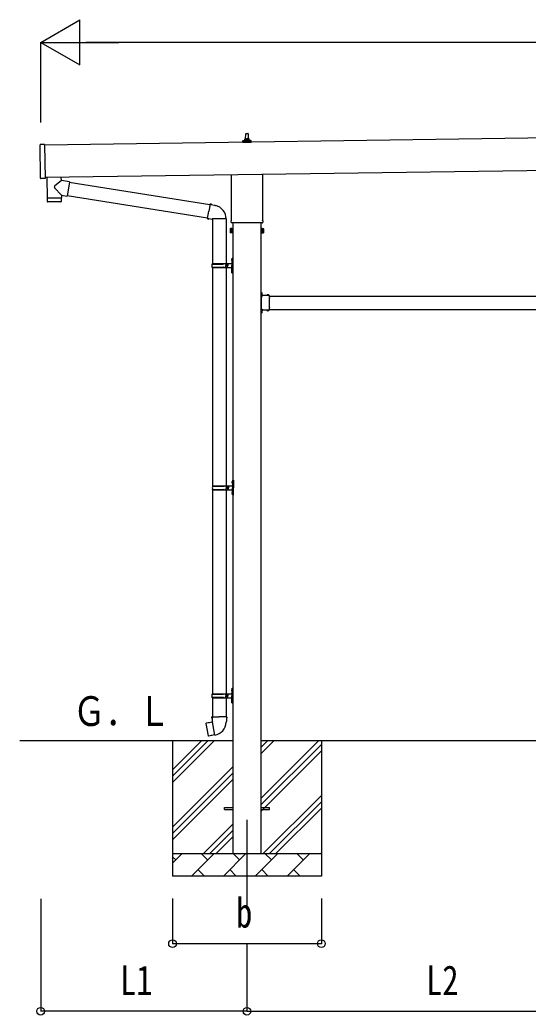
# Model space of a CAD drawing. Units: millimetres, scale not verified. Extents: x -16820 to 16820, y -11880 to 11880.
# Drawn here: x -7643 to -5390, y -6149 to -1734 of the extents above; entities that cross this region are included whole.
import ezdxf
from ezdxf.enums import TextEntityAlignment as Align

# ---------------------------------------------------------------- set-up
doc = ezdxf.new("R2010")
doc.units = ezdxf.units.MM
doc.header["$LTSCALE"] = 50
for name, color, linetype in [('0-4_YKK_12', 2, 'Continuous'), ('0-5_YKK_13', 4, 'Continuous'), ('0-6_YKK_A1', 4, 'Continuous'), ('0-7_YKK_D', 6, 'Continuous')]:
    doc.layers.add(name, color=color, linetype=linetype)
doc.styles.add('ＭＳ ゴシック', font='')
doc.styles.get('ＭＳ ゴシック').set_extended_font_data('MS Gothic')

msp = doc.modelspace()

# ---------------------------------------------------------------- linework, layer by layer
at = {"layer": '0-4_YKK_12'}
msp.add_line((-6636.42, -5282), (-6636.42, -5682), dxfattribs=at)
at = {"layer": '0-5_YKK_13'}
for p, q in [((-6642.42, -2262.74), (-6641.69, -2239.21)), ((-6640.69, -2238.24), (-6632.15, -2238.24)), ((-6631.15, -2239.21), (-6630.42, -2262.74)), ((-7551.4, -2436.25), (-7553.52, -2288.27)), ((-7533.54, -2286.98), (-7552.53, -2287.25)), ((-6654.67, -2278.24), (-6654.67, -2270.53)), ((-6618.17, -2278.24), (-6654.67, -2278.24)), ((-6654.29, -2269.74), (-6618.55, -2269.74)), ((-6653.91, -2269.55), (-6647.19, -2267.92)), ((-6646.8, -2267.74), (-6626.04, -2267.74)), ((-6646.42, -2266.95), (-6646.42, -2262.74)), ((-6645.42, -2262.74), (-6627.42, -2262.74)), ((-6626.42, -2266.95), (-6626.42, -2262.74)), ((-6618.94, -2269.55), (-6625.66, -2267.92)), ((-6618.17, -2278.24), (-6618.17, -2270.53)), ((-6704.72, -2622.23), (-6704.72, -2421.58)), ((-6568.12, -2419.62), (-6568.12, -2622.23)), ((-7459.26, -2446.66), (-7489.03, -2470.9)), ((-7459.26, -2446.66), (-7459.47, -2432.36)), ((-7423.76, -2452.4), (-7459.26, -2446.66)), ((-7423.76, -2452.4), (-7433.93, -2515.28)), ((-7424.06, -2454.22), (-6800.29, -2553.54)), ((-7458.34, -2511.33), (-7489.21, -2478.23)), ((-7458.34, -2511.33), (-7433.93, -2515.28)), ((-7458.34, -2511.33), (-7458.17, -2523.35)), ((-7433.63, -2513.45), (-6810.71, -2612.63)), ((-7522.15, -2525.26), (-7521.73, -2538.31)), ((-7461.15, -2540.39), (-7518.69, -2541.22)), ((-7517.66, -2524.2), (-7517.63, -2525.2)), ((-7462.67, -2523.41), (-7462.67, -2524.41)), ((-6799.97, -2551.72), (-6805.5, -2583.08)), ((-6799.97, -2551.72), (-6798.83, -2549.74)), ((-6798.83, -2549.74), (-6795.26, -2550.36)), ((-6795.26, -2550.36), (-6794.85, -2552.71)), ((-6780.33, -2555.53), (-6778.65, -2557.16)), ((-6778.65, -2557.16), (-6776.53, -2557.61)), ((-6811.03, -2614.45), (-6805.5, -2583.08)), ((-6811.03, -2614.45), (-6810.63, -2616.7)), ((-6811.03, -2614.45), (-6805.88, -2615.27)), ((-6810.63, -2616.7), (-6807.07, -2617.33)), ((-6807.07, -2617.33), (-6805.88, -2615.27)), ((-6805.88, -2615.27), (-6791.27, -2617.58)), ((-6791.27, -2617.58), (-6789.07, -2616.6)), ((-6728.77, -2616.99), (-6789.96, -2616.99)), ((-6788.92, -2616.99), (-6788.92, -2815.01)), ((-6728.92, -2616.99), (-6728.92, -2815.01)), ((-6706.42, -2631), (-6706.42, -2625.5)), ((-6568.48, -2634.5), (-6704.36, -2634.5)), ((-6566.42, -2625.5), (-6566.42, -2631)), ((-6710.42, -2660.5), (-6709.66, -2659.19)), ((-6710.42, -2660.5), (-6710.42, -2677.5)), ((-6710.42, -2677.5), (-6709.66, -2678.81)), ((-6703.42, -2664.09), (-6709.66, -2664.09)), ((-6703.42, -2673.91), (-6709.66, -2673.91)), ((-6703.42, -2678.81), (-6709.66, -2678.81)), ((-6700.92, -2678.2), (-6703.42, -2678.2)), ((-6571.92, -2678.2), (-6569.42, -2678.2)), ((-6569.42, -2664.09), (-6563.18, -2664.09)), ((-6569.42, -2673.91), (-6563.18, -2673.91)), ((-6569.42, -2678.81), (-6563.18, -2678.81)), ((-6562.42, -2660.5), (-6563.18, -2659.19)), ((-6562.42, -2677.5), (-6563.18, -2678.81)), ((-6562.42, -2660.5), (-6562.42, -2677.5)), ((-6791.92, -2817.01), (-6741.59, -2817.01)), ((-6790.92, -2815.01), (-6704.92, -2815.01)), ((-6790.92, -2815.01), (-6790.92, -2817.01)), ((-6731.92, -2815.01), (-6731.92, -2819.51)), ((-6731.92, -2819.51), (-6729.92, -2819.51)), ((-6729.92, -2819.51), (-6729.92, -2824.01)), ((-6729.92, -2828.51), (-6729.92, -2824.01)), ((-6723.92, -2815.01), (-6723.92, -2824.01)), ((-6723.92, -2819.51), (-6720.92, -2819.51)), ((-6723.92, -2833.01), (-6723.92, -2824.01)), ((-6720.92, -2819.51), (-6720.92, -2824.01)), ((-6720.92, -2828.51), (-6720.92, -2824.01)), ((-6705.22, -2797.86), (-6703.18, -2798.86)), ((-6703.95, -2795.86), (-6703.32, -2795.86)), ((-6703.95, -2795.86), (-6703.95, -2804.16)), ((-6703.95, -2804.16), (-6703.32, -2804.16)), ((-6703.32, -2795.86), (-6703.32, -2804.16)), ((-6703.32, -2795.86), (-6702.92, -2796.26)), ((-6703.32, -2804.16), (-6702.92, -2803.76)), ((-6703.18, -2798.86), (-6702.57, -2800.01)), ((-6702.92, -2792.01), (-6699.92, -2790.51)), ((-6702.92, -2792.01), (-6702.92, -2824.01)), ((-6702.92, -2796.26), (-6702.92, -2803.76)), ((-6702.92, -2856.01), (-6702.92, -2824.01)), ((-6699.92, -2790.51), (-6699.92, -2824.01)), ((-6699.92, -2790.51), (-6698.92, -2790.51)), ((-6699.92, -2857.51), (-6699.92, -2824.01)), ((-6698.92, -2790.51), (-6698.92, -2824.01)), ((-6698.92, -2857.51), (-6698.92, -2824.01)), ((-6791.92, -2831.01), (-6741.59, -2831.01)), ((-6790.92, -2833.01), (-6790.92, -2831.01)), ((-6790.92, -2833.01), (-6704.92, -2833.01)), ((-6788.92, -2833.01), (-6788.92, -3800.5)), ((-6731.92, -2833.01), (-6731.92, -2828.51)), ((-6731.92, -2828.51), (-6729.92, -2828.51)), ((-6728.92, -2833.01), (-6728.92, -3800.5)), ((-6723.92, -2828.51), (-6720.92, -2828.51)), ((-6705.22, -2845.86), (-6703.18, -2846.86)), ((-6703.95, -2843.86), (-6703.32, -2843.86)), ((-6703.95, -2843.86), (-6703.95, -2852.16)), ((-6703.95, -2852.16), (-6703.32, -2852.16)), ((-6703.32, -2843.86), (-6703.32, -2852.16)), ((-6703.32, -2843.86), (-6702.92, -2844.26)), ((-6703.32, -2852.16), (-6702.92, -2851.76)), ((-6703.18, -2846.86), (-6702.57, -2848.01)), ((-6702.92, -2844.26), (-6702.92, -2851.76)), ((-6702.92, -2856.01), (-6699.92, -2857.51)), ((-6699.92, -2857.51), (-6698.92, -2857.51)), ((-6572.32, -2941.5), (-6573.92, -2941.5)), ((-6573.92, -2946), (-6572.32, -2946)), ((-6572.32, -2947), (-6573.92, -2947)), ((-6568.22, -2949), (-6573.92, -2949)), ((-6572.32, -2951), (-6573.92, -2951)), ((-6573.92, -2952), (-6572.32, -2952)), ((-6572.32, -2958.46), (-6572.32, -2941.5)), ((-6572.32, -2944.97), (-6572.32, -2953.04)), ((-6572.32, -2947.87), (-6569.66, -2946.55)), ((-6572.32, -2950.13), (-6569.66, -2951.45)), ((-6535.92, -2956.9), (-6572.32, -2956.9)), ((-6571.46, -2944.27), (-6571.62, -2944.27)), ((-6571.46, -2953.74), (-6571.62, -2953.74)), ((-6548.66, -2956.04), (-6548.66, -2956.2)), ((-6539.89, -2956.9), (-6547.96, -2956.9)), ((-6545.05, -2956.9), (-6546.37, -2954.24)), ((-6542.8, -2956.9), (-6541.47, -2954.24)), ((-6539.19, -2956.04), (-6539.19, -2956.2)), ((-6535.92, -2967.29), (-6535.92, -2956.9)), ((-6571.92, -2958.5), (-6568.92, -2958.5)), ((-6571.92, -2967.29), (-6571.92, -2960.5)), ((-6571.92, -3009.29), (-6571.92, -2968.71)), ((-6535.92, -3009.29), (-6535.92, -2968.71)), ((-6572.32, -3027), (-6573.92, -3027)), ((-6572.32, -3031), (-6573.92, -3031)), ((-6572.32, -3036.5), (-6573.92, -3036.5)), ((-6572.32, -3036.5), (-6572.32, -3019.54)), ((-6535.92, -3021.1), (-6572.32, -3021.1)), ((-6572.32, -3024.97), (-6572.32, -3033.04)), ((-6572.32, -3027.87), (-6569.66, -3026.55)), ((-6572.32, -3030.13), (-6569.66, -3031.45)), ((-6571.92, -3017.5), (-6571.92, -3010.71)), ((-6568.92, -3019.5), (-6571.92, -3019.5)), ((-6571.46, -3024.27), (-6571.62, -3024.27)), ((-6571.46, -3033.74), (-6571.62, -3033.74)), ((-6548.66, -3021.96), (-6548.66, -3021.8)), ((-6539.89, -3021.1), (-6547.96, -3021.1)), ((-6545.05, -3021.1), (-6546.37, -3023.76)), ((-6542.8, -3021.1), (-6541.47, -3023.76)), ((-6539.19, -3021.96), (-6539.19, -3021.8)), ((-6535.92, -3021.1), (-6535.92, -3010.71)), ((-6702.72, -3783.35), (-6700.68, -3784.35)), ((-6701.45, -3781.35), (-6700.82, -3781.35)), ((-6701.45, -3781.35), (-6701.45, -3789.65)), ((-6701.45, -3789.65), (-6700.82, -3789.65)), ((-6700.82, -3781.35), (-6700.82, -3789.65)), ((-6700.82, -3781.35), (-6700.42, -3781.75)), ((-6700.82, -3789.65), (-6700.42, -3789.25)), ((-6700.68, -3784.35), (-6700.07, -3785.5)), ((-6700.42, -3777.5), (-6697.42, -3776)), ((-6700.42, -3777.5), (-6700.42, -3809.5)), ((-6700.42, -3781.75), (-6700.42, -3789.25)), ((-6697.42, -3776), (-6697.42, -3809.5)), ((-6697.42, -3776), (-6696.42, -3776)), ((-6696.42, -3776), (-6696.42, -3809.5)), ((-6789.42, -3802.5), (-6739.09, -3802.5)), ((-6789.42, -3816.5), (-6739.09, -3816.5)), ((-6788.92, -3818.49), (-6788.92, -4723)), ((-6788.42, -3800.5), (-6702.42, -3800.5)), ((-6788.42, -3800.5), (-6788.42, -3802.5)), ((-6788.42, -3818.5), (-6788.42, -3816.5)), ((-6788.42, -3818.5), (-6702.42, -3818.5)), ((-6729.42, -3800.5), (-6729.42, -3805)), ((-6729.42, -3805), (-6727.42, -3805)), ((-6729.42, -3818.5), (-6729.42, -3814)), ((-6729.42, -3814), (-6727.42, -3814)), ((-6728.92, -3818.49), (-6728.92, -4723)), ((-6727.42, -3805), (-6727.42, -3809.5)), ((-6727.42, -3814), (-6727.42, -3809.5)), ((-6721.42, -3800.5), (-6721.42, -3809.5)), ((-6721.42, -3805), (-6718.42, -3805)), ((-6721.42, -3818.5), (-6721.42, -3809.5)), ((-6721.42, -3814), (-6718.42, -3814)), ((-6718.42, -3805), (-6718.42, -3809.5)), ((-6718.42, -3814), (-6718.42, -3809.5)), ((-6702.72, -3831.35), (-6700.68, -3832.35)), ((-6701.45, -3829.35), (-6700.82, -3829.35)), ((-6701.45, -3829.35), (-6701.45, -3837.65)), ((-6701.45, -3837.65), (-6700.82, -3837.65)), ((-6700.82, -3829.35), (-6700.82, -3837.65)), ((-6700.82, -3829.35), (-6700.42, -3829.75)), ((-6700.82, -3837.65), (-6700.42, -3837.25)), ((-6700.68, -3832.35), (-6700.07, -3833.5)), ((-6700.42, -3841.5), (-6700.42, -3809.5)), ((-6700.42, -3829.75), (-6700.42, -3837.25)), ((-6697.42, -3843), (-6697.42, -3809.5)), ((-6696.42, -3843), (-6696.42, -3809.5)), ((-6700.42, -3841.5), (-6697.42, -3843)), ((-6697.42, -3843), (-6696.42, -3843)), ((-6790.92, -4723), (-6704.92, -4723)), ((-6790.92, -4723), (-6790.92, -4725)), ((-6731.92, -4723), (-6731.92, -4727.5)), ((-6723.92, -4723), (-6723.92, -4732)), ((-6705.22, -4705.85), (-6703.18, -4706.85)), ((-6703.95, -4703.85), (-6703.32, -4703.85)), ((-6703.95, -4703.85), (-6703.95, -4712.15)), ((-6703.95, -4712.15), (-6703.32, -4712.15)), ((-6703.32, -4703.85), (-6703.32, -4712.15)), ((-6703.32, -4703.85), (-6702.92, -4704.25)), ((-6703.32, -4712.15), (-6702.92, -4711.75)), ((-6703.18, -4706.85), (-6702.57, -4708)), ((-6702.92, -4700), (-6699.92, -4698.5)), ((-6702.92, -4700), (-6702.92, -4732)), ((-6702.92, -4704.25), (-6702.92, -4711.75)), ((-6699.92, -4698.5), (-6699.92, -4732)), ((-6699.92, -4698.5), (-6698.92, -4698.5)), ((-6698.92, -4698.5), (-6698.92, -4732)), ((-6791.92, -4725), (-6741.59, -4725)), ((-6791.92, -4739), (-6741.59, -4739)), ((-6790.92, -4741), (-6790.92, -4739)), ((-6790.92, -4741), (-6704.92, -4741)), ((-6788.92, -4741), (-6788.92, -4825.93)), ((-6731.92, -4727.5), (-6729.92, -4727.5)), ((-6731.92, -4741), (-6731.92, -4736.5)), ((-6731.92, -4736.5), (-6729.92, -4736.5)), ((-6729.92, -4727.5), (-6729.92, -4732)), ((-6729.92, -4736.5), (-6729.92, -4732)), ((-6728.92, -4741), (-6728.92, -4825.93)), ((-6723.92, -4727.5), (-6720.92, -4727.5)), ((-6723.92, -4741), (-6723.92, -4732)), ((-6723.92, -4736.5), (-6720.92, -4736.5)), ((-6720.92, -4727.5), (-6720.92, -4732)), ((-6720.92, -4736.5), (-6720.92, -4732)), ((-6705.22, -4753.85), (-6703.18, -4754.85)), ((-6703.95, -4751.85), (-6703.32, -4751.85)), ((-6703.95, -4751.85), (-6703.95, -4760.15)), ((-6703.95, -4760.15), (-6703.32, -4760.15)), ((-6703.32, -4751.85), (-6703.32, -4760.15)), ((-6703.32, -4751.85), (-6702.92, -4752.25)), ((-6703.32, -4760.15), (-6702.92, -4759.75)), ((-6703.18, -4754.85), (-6702.57, -4756)), ((-6702.92, -4764), (-6702.92, -4732)), ((-6702.92, -4752.25), (-6702.92, -4759.75)), ((-6702.92, -4764), (-6699.92, -4765.5)), ((-6699.92, -4765.5), (-6699.92, -4732)), ((-6699.92, -4765.5), (-6698.92, -4765.5)), ((-6698.92, -4765.5), (-6698.92, -4732)), ((-6817.38, -4854.38), (-6818.19, -4855.55)), ((-6818.19, -4855.55), (-6808.57, -4910.11)), ((-6789.51, -4849.13), (-6817.38, -4854.38)), ((-6804.64, -4851.78), (-6804.85, -4852.02)), ((-6790.77, -4825.93), (-6792.92, -4826.71)), ((-6792.92, -4826.71), (-6792.92, -4830.33)), ((-6792.92, -4830.33), (-6790.68, -4831.14)), ((-6790.77, -4825.93), (-6758.92, -4825.93)), ((-6790.77, -4825.93), (-6790.68, -4831.14)), ((-6790.68, -4831.14), (-6790.42, -4845.93)), ((-6790.42, -4845.93), (-6789.07, -4847.93)), ((-6779.16, -4906.42), (-6789.29, -4848.95)), ((-6789.27, -4848.13), (-6789.27, -4848.83)), ((-6789.07, -4847.93), (-6789.1, -4847.93)), ((-6727.07, -4825.93), (-6758.92, -4825.93)), ((-6728.73, -4847.87), (-6728.81, -4850.03)), ((-6727.42, -4845.93), (-6728.73, -4847.87)), ((-6724.92, -4830.33), (-6727.16, -4831.14)), ((-6727.07, -4825.93), (-6724.92, -4826.71)), ((-6724.92, -4826.71), (-6724.92, -4830.33)), ((-6794.55, -4909.02), (-6794.83, -4908.86)), ((-6778.85, -4907.19), (-6779.1, -4906.52)), ((-6736.42, -5227.5), (-6698.92, -5227.5)), ((-6736.42, -5236.5), (-6736.42, -5227.5)), ((-6736.42, -5236.5), (-6698.92, -5236.5)), ((-6573.92, -5227.5), (-6536.42, -5227.5)), ((-6573.92, -5236.5), (-6536.42, -5236.5)), ((-6536.42, -5236.5), (-6536.42, -5227.5))]:
    msp.add_line(p, q, dxfattribs=at)
for points in [[(-7533.54, -2286.98), (-7531.4, -2436.97), (-7550.39, -2437.24)], [(-7523.46, -2433.27), (-7522.16, -2524.26), (-7458.17, -2523.35)], [(-7458.19, -2537.4), (-7458.15, -2524.35), (-7522.15, -2525.26)], [(-6799.97, -2551.72), (-6794.85, -2552.71), (-6780.33, -2555.53)], [(-6703.42, -2678.81), (-6703.42, -2659.19), (-6709.66, -2659.19)], [(-6703.42, -2678.2), (-6703.42, -2659.8), (-6700.92, -2659.8)], [(-6569.42, -2678.2), (-6569.42, -2659.8), (-6571.92, -2659.8)], [(-6569.42, -2678.81), (-6569.42, -2659.19), (-6563.18, -2659.19)], [(-6705.22, -2802.16), (-6703.18, -2801.16), (-6702.57, -2800.01)], [(-6705.22, -2850.16), (-6703.18, -2849.16), (-6702.57, -2848.01)], [(-6573.92, -2956.5), (-6573.92, -2950.5), (-6573.92, -2947.5), (-6573.92, -2941.5)], [(-6571.92, -2960.5), (-6568.92, -2960.5), (-6568.92, -2956.9)], [(-6573.92, -3036.5), (-6573.92, -3030.5), (-6573.92, -3027.5), (-6573.92, -3021.5)], [(-6571.92, -3017.5), (-6568.92, -3017.5), (-6568.92, -3021.1)], [(-6702.72, -3787.65), (-6700.68, -3786.65), (-6700.07, -3785.5)], [(-6702.72, -3835.65), (-6700.68, -3834.65), (-6700.07, -3833.5)], [(-6705.22, -4710.15), (-6703.18, -4709.15), (-6702.57, -4708)], [(-6705.22, -4758.15), (-6703.18, -4757.15), (-6702.57, -4756)], [(-6802.39, -4851.56), (-6802.67, -4851.4), (-6804.64, -4851.78)], [(-6727.07, -4825.93), (-6727.16, -4831.14), (-6727.42, -4845.93)], [(-6779.43, -4906.33), (-6807.41, -4910.93), (-6808.57, -4910.11)], [(-6792.36, -4908.46), (-6792.57, -4908.69), (-6794.55, -4909.02)]]:
    msp.add_lwpolyline(points, dxfattribs=at)
for points in [[(-6700.92, -2679.5), (-6700.92, -2658.5), (-6698.92, -2658.5), (-6698.92, -2679.5)], [(-6571.92, -2679.5), (-6571.92, -2658.5), (-6573.92, -2658.5), (-6573.92, -2679.5)]]:
    msp.add_lwpolyline(points, close=True, dxfattribs=at)
for centre, radius, start, end in [((-6640.69, -2239.24), 1, 90, 178.60509), ((-6632.15, -2239.24), 1, 1.39491, 90), ((-7552.52, -2288.25), 1, 90.81845, 180.81845), ((-6653.67, -2270.53), 1, 103.62699, 180), ((-6647.42, -2266.95), 1, 283.62699, 0), ((-6642.34, -2263.37), 4.13, 90, 171.17633), ((-6645.42, -2263.74), 1, 90, 180), ((-6633.09, -2262.74), 4.83, 133.60282, 180), ((-6639.75, -2262.74), 4.83, 0, 46.39718), ((-6630.51, -2263.37), 4.13, 8.82367, 90), ((-6627.42, -2263.74), 1, 0, 90), ((-6625.42, -2266.95), 1, 180, 256.37301), ((-6619.17, -2270.53), 1, 0, 76.37301), ((-7550.4, -2436.24), 1, 180.81845, 270.81845), ((-7485.72, -2474.64), 5, 131.47396, 225.79244), ((-7518.73, -2538.22), 3, 181.81845, 270.86677), ((-7461.19, -2537.39), 3, 270.81845, 359.81845), ((-6789.07, -2616.6), 60.3, 359.62495, 78), ((-6702.42, -2625.5), 4, 125.09963, 180), ((-6702.42, -2631), 4, 180, 194.47751), ((-6702.42, -2631), 4, 194.47751, 241.04498), ((-6570.42, -2631), 4, 298.95502, 345.52249), ((-6570.42, -2625.5), 4, 0, 54.90037), ((-6570.42, -2631), 4, 345.52249, 0), ((-6706.08, -2661.64), 4.34, 145.61575, 214.38425), ((-6706.08, -2676.36), 4.34, 145.61575, 214.38425), ((-6694.18, -2669), 16.24, 162.41205, 197.58795), ((-6566.77, -2661.64), 4.34, 325.61575, 34.38425), ((-6578.66, -2669), 16.24, 342.41205, 17.58795), ((-6566.77, -2676.36), 4.34, 325.61575, 34.38425), ((-6743.17, -2824.01), 49.25, 171.82876, 180.00002), ((-6743.17, -2824.01), 49.25, 180.00002, 188.17127), ((-6741.59, -2815.01), 2, 270, 359.99998), ((-6699.62, -2800.01), 6, 136.21765, 223.78235), ((-6704.92, -2813.01), 2, 270, 359.99998), ((-6741.59, -2833.01), 2, 0.00005, 90.00004), ((-6699.62, -2848.01), 6, 136.21765, 223.78235), ((-6704.92, -2835.01), 2, 0.00005, 90.00004), ((-6571.92, -2956.5), 2, 180, 270), ((-6571.62, -2944.97), 0.7, 90, 180), ((-6571.62, -2953.04), 0.7, 180, 270), ((-6571.46, -2945.13), 0.862, 39.12355, 90), ((-6571.46, -2952.87), 0.862, 270, 320.87645), ((-6576.22, -2949), 7, 0, 39.12355), ((-6576.22, -2949), 7, 320.87645, 0), ((-6547.96, -2956.2), 0.7, 180, 270), ((-6547.79, -2956.04), 0.862, 129.12355, 180), ((-6543.92, -2960.8), 7, 90, 129.12355), ((-6543.92, -2960.8), 7, 50.87645, 90), ((-6539.89, -2956.2), 0.7, 270, 0), ((-6540.05, -2956.04), 0.862, 0, 50.87645), ((-6572.62, -2968), 1, 314.427, 45.573), ((-6535.22, -2968), 1, 134.427, 225.573), ((-6571.92, -3021.5), 2, 90, 180), ((-6571.62, -3024.97), 0.7, 90, 180), ((-6571.62, -3033.04), 0.7, 180, 270), ((-6572.62, -3010), 1, 314.427, 45.573), ((-6571.46, -3025.13), 0.862, 39.12355, 90), ((-6571.46, -3032.87), 0.862, 270, 320.87645), ((-6576.22, -3029), 7, 0, 39.12355), ((-6576.22, -3029), 7, 320.87645, 0), ((-6547.96, -3021.8), 0.7, 90, 180), ((-6547.79, -3021.96), 0.862, 180, 230.87645), ((-6543.92, -3017.2), 7, 230.87645, 270), ((-6543.92, -3017.2), 7, 270, 309.12355), ((-6539.89, -3021.8), 0.7, 0, 90), ((-6540.05, -3021.96), 0.862, 309.12355, 0), ((-6535.22, -3010), 1, 134.427, 225.573), ((-6697.12, -3785.5), 6, 136.21765, 223.78235), ((-6740.67, -3809.5), 49.25, 171.82876, 180.00002), ((-6740.67, -3809.5), 49.25, 180.00002, 188.17127), ((-6739.09, -3800.5), 2, 270, 359.99998), ((-6739.09, -3818.5), 2, 0.00005, 90.00004), ((-6697.12, -3833.5), 6, 136.21765, 223.78235), ((-6702.42, -3798.5), 2, 270, 359.99998), ((-6702.42, -3820.5), 2, 0.00005, 90.00004), ((-6741.59, -4723), 2, 270, 359.99998), ((-6699.62, -4708), 6, 136.21765, 223.78235), ((-6704.92, -4721), 2, 270, 359.99998), ((-6743.17, -4732), 49.25, 171.82876, 180.00002), ((-6743.17, -4732), 49.25, 180.00002, 188.17127), ((-6741.59, -4741), 2, 0.00005, 90.00004), ((-6699.62, -4756), 6, 136.21765, 223.78235), ((-6704.92, -4743), 2, 0.00005, 90.00004), ((-6789.57, -4848.83), 0.3, 280.66842, 0), ((-6789.07, -4848.13), 0.2, 100, 180), ((-6789.07, -4847.93), 60.3, 279.96938, 358), ((-6779.38, -4906.63), 0.3, 20, 99.33158), ((-6778.67, -4907.12), 0.2, 200, 279.96938)]:
    msp.add_arc(centre, radius, start, end, dxfattribs=at)
at = {"layer": '0-6_YKK_A1'}
for p, q in [((-7533.52, -2288.37), (-2146.48, -2211.44)), ((-2144.41, -2356.43), (-7531.45, -2433.39)), ((-6698.92, -2634.5), (-6698.92, -5432)), ((-6573.92, -5432), (-6573.92, -2634.5)), ((-6535.92, -2959), (-4936.92, -2959)), ((-6568.92, -3019), (-6573.42, -3019)), ((-6535.92, -3019), (-4936.92, -3019)), ((-6698.92, -4932), (-7643.08, -4932)), ((-6966.42, -4932), (-6966.42, -5532)), ((-6966.42, -5117.05), (-6781.37, -4932)), ((-6966.42, -5088.77), (-6809.65, -4932)), ((-6966.42, -5060.48), (-6837.94, -4932)), ((-4898.92, -4932), (-6573.92, -4932)), ((-6573.92, -5187.1), (-6318.82, -4932)), ((-6573.92, -4989.11), (-6516.81, -4932)), ((-6573.92, -4960.82), (-6545.1, -4932)), ((-6306.42, -4932), (-6306.42, -5532)), ((-6573.92, -5215.38), (-6306.42, -4947.88)), ((-6573.92, -5243.67), (-6306.42, -4976.17)), ((-6966.42, -5315.04), (-6698.92, -5047.54)), ((-6966.42, -5343.32), (-6698.92, -5075.82)), ((-6966.42, -5371.61), (-6698.92, -5104.11)), ((-6564.26, -5432), (-6306.42, -5174.16)), ((-6535.98, -5432), (-6306.42, -5202.44)), ((-6507.69, -5432), (-6306.42, -5230.73)), ((-6828.82, -5432), (-6698.92, -5302.1)), ((-6800.54, -5432), (-6698.92, -5330.38)), ((-6772.25, -5432), (-6698.92, -5358.67)), ((-6309.71, -5432), (-6306.42, -5428.72)), ((-6966.42, -5432), (-6306.42, -5432)), ((-6966.42, -5474.89), (-6923.53, -5432)), ((-6952.08, -5460.55), (-6966.42, -5446.21)), ((-6882.11, -5532), (-6782.11, -5432)), ((-6810.66, -5460.55), (-6839.21, -5432)), ((-6740.68, -5532), (-6640.68, -5432)), ((-6669.24, -5460.55), (-6697.79, -5432)), ((-6599.26, -5532), (-6499.26, -5432)), ((-6527.82, -5460.55), (-6556.37, -5432)), ((-6457.84, -5532), (-6357.84, -5432)), ((-6386.4, -5460.55), (-6414.95, -5432)), ((-6853.55, -5503.45), (-6825, -5532)), ((-6712.13, -5503.45), (-6683.58, -5532)), ((-6570.71, -5503.45), (-6542.16, -5532)), ((-6429.29, -5503.45), (-6400.74, -5532)), ((-6306.42, -5532), (-6966.42, -5532))]:
    msp.add_line(p, q, dxfattribs=at)
msp.add_lwpolyline([(-6568.92, -2959), (-6573.42, -2959), (-6573.42, -3019)], dxfattribs=at)
at = {"layer": '0-7_YKK_D'}
for p, q in [((-7551.01, -1833.89), (-7377.81, -1733.89)), ((-7377.81, -1933.89), (-7377.81, -1733.89)), ((-7551.01, -2188.61), (-7551.01, -1832.89)), ((-7551.01, -1833.89), (-7377.81, -1933.89)), ((-7551.01, -1833.89), (-7204.6, -1833.89)), ((3070, -1833.89), (-7351.01, -1833.89)), ((-7551.01, -5633), (-7551.01, -6133)), ((-6966.42, -5632), (-6966.42, -5833)), ((-6306.42, -5632), (-6306.42, -5833)), ((-6966.42, -5832), (-6306.42, -5832)), ((-6636.42, -5833), (-6636.42, -6133)), ((-6636.42, -5833), (-6636.42, -6133)), ((-6636.42, -6132), (-7551.01, -6132)), ((-6636.42, -6132), (-4836.42, -6132))]:
    msp.add_line(p, q, dxfattribs=at)
for centre in [(-6966.42, -5832), (-6306.42, -5832), (-7551.01, -6132), (-6636.42, -6132), (-6636.42, -6132)]:
    msp.add_circle(centre, 17, dxfattribs=at)

# ---------------------------------------------------------------- texts
at = {"layer": '0-6_YKK_A1', "style": 'ＭＳ ゴシック', "width": 0.8}
msp.add_text('Ｇ．Ｌ', height=132, dxfattribs=at).set_placement((-7407.67, -4905.93), align=Align.BOTTOM_LEFT)
at = {"layer": '0-7_YKK_D', "style": 'ＭＳ ゴシック', "width": 0.8}
for s, p in [('b', (-6684.42, -5800)), ('L1', (-7199.32, -6100)), ('L2', (-5842.02, -6100))]:
    msp.add_text(s, height=132, dxfattribs=at).set_placement(p, align=Align.BOTTOM_LEFT)

doc.saveas('drawing.dxf')
